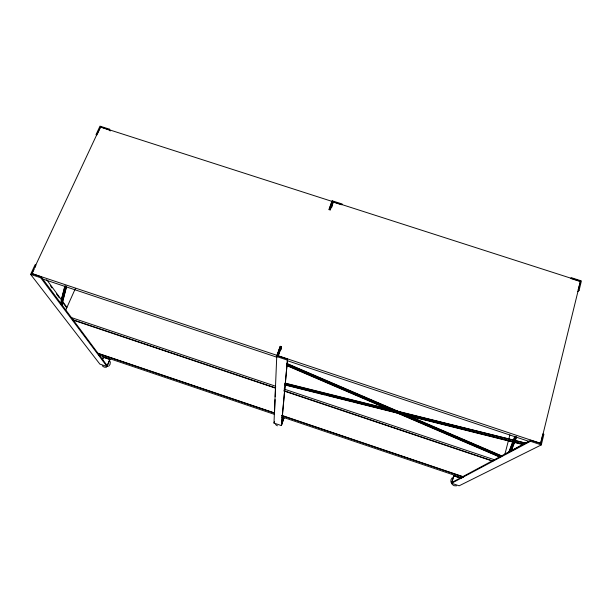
<?xml version="1.0" encoding="UTF-8"?>
<svg xmlns="http://www.w3.org/2000/svg" width="612" height="612" viewBox="0 0 612 612"><rect width="100%" height="100%" fill="white"/><g stroke="black" fill="none" stroke-linecap="round" stroke-linejoin="round"><path stroke-width="0.92" d="M450.922 482.248L450.937 479.877L452.115 477.903M62.271 305.602L62.439 302.695L66.494 286.974M282.216 417.606L283.861 418.31L281.352 425.585L273.992 423.091L276.739 356.559L280.319 346.514L281.329 346.851L281.16 349.689M274.558 411.983L275.079 399.598M275.201 396.737L275.561 388.161L72.996 320.061M281.436 347.998L281.512 346.713L280.174 346.27L276.938 355.343L276.853 357.194L42.756 279.018M280.135 346.912L277.175 356.299M281.352 425.585L287.541 359.068L278.1 355.916L281.329 346.851M281.597 424.873L287.541 359.068M331.497 203.544L331.872 201.34L100.406 126.914L31.816 273.518L41.119 276.808L107.337 365.861M331.803 203.635L332.278 200.828L342.139 203.995L341.833 204.859M332.278 205.754L332.928 201.998L340.945 204.569M332.89 203.215L333.142 201.753L580.436 281.275L540.74 443.409L530.726 440.257L451.794 482.524M540.511 443.524L542.852 433.969L543.9 434.313L541.306 444.901L459.138 485.806L451.595 483.251L453.66 475.731L460.453 478.026M577.713 291.603L579.105 290.31L581.4 280.923L571.21 277.649L570.981 278.552L579.357 281.245M451.595 483.251L530.474 441.283L530.726 440.257M61.185 300.27L64.757 286.393M65.109 285.705L60.818 302.374L62.439 302.695L61.804 303.935M65.974 285.995L61.682 302.665L61.192 304.141L60.611 303.95L61.231 303.736M62.325 302.443L61.192 304.141L62.424 303.72L62.325 302.443L66.379 286.73M504.9 454.272L509.873 434.933M451.962 482.432L453.821 475.639M281.604 424.743L283.876 418.172M273.992 423.091L274.558 421.477M331.872 201.34L328.996 209.411L330.273 209.824L333.142 201.753M329.095 209.748L332.278 200.828M329.784 208.73L331.375 204.278M330.052 210.054L332.928 201.998M281.512 346.713L278.284 355.794L540.74 443.409M331.689 207.353L332.637 204.683M508.71 452.291L514.83 436.279M509.062 452.184L514.837 437.075M509.62 451.817L515.411 436.677M510.89 451.235L514.294 442.331M514.975 440.548L516.337 436.991M511.234 451.128L516.681 436.899M107.199 365.67L109.869 359.328L103.405 357.14L102.395 359.519M36.039 265.141L35.068 264.82L30.6 274.367L99.871 364.109L107.046 366.542L109.869 359.328M102.533 359.711L103.543 357.332L102.28 355.61M65.507 310.59L75.268 288.772M107.046 366.542L40.69 277.733L41.119 276.808M96.941 134.946L96.015 134.648L99.993 126.149L109.525 129.209L109.15 130.035L100.406 126.914M32.008 273.763L34.027 269.456M34.83 267.727L35.641 266.006M97.339 134.089L100.536 127.265M108.607 366.305L110.015 364.469L110.313 362.25L109.418 360.261M580.436 281.275L578.118 289.989L579.105 290.31M500.96 456.3L501.549 455.818L501.909 456.246L405.427 414.745M504.257 454.609L509.291 451.916M511.808 450.57L522.717 444.733M525.234 443.386L528.584 441.596M456.437 485.852L454.096 485.698L452.077 484.383M106.465 367.284L104.162 367.123L102.319 365.877M285.268 383.15L387.235 408.594M395.574 410.675L525.356 443.065L396.714 411.249M284.871 383.319L391.167 409.864M284.565 384.191L395.513 411.945M397.364 412.412L524.025 444.09M285.047 384.719L290.608 386.111M292.459 386.577L298.021 387.962M299.872 388.429L317.475 392.835M319.326 393.302L324.888 394.694M326.739 395.153L351.755 401.418M353.606 401.885L398.083 413.016M399.934 413.483L523.153 444.327M284.656 384.894L523 444.595M31.816 273.518L276.938 355.343M30.6 274.367L40.69 277.733M276.739 356.559L287.196 360.047M530.474 441.283L541.306 444.901M287.265 360.675L529.388 441.535M61.85 303.529L62.424 303.72M70.808 317.391L275.637 386.233L275.568 387.886L72.484 319.617M284.037 389.048L494.634 459.826M283.953 390.708L492.599 460.851M283.945 390.984L492.874 461.226M97.515 353.109L274.52 412.939M281.857 415.418L463.628 476.855M97.652 353.361L274.513 413.146M281.841 415.624L463.506 477.031M98.945 355.037L274.459 414.378M281.795 416.856L461.991 477.781M102.854 357.102L110.007 359.519M282.209 417.751L283.861 418.31M453.66 475.731L461.18 478.27M286.898 363.467L401.671 412.848M409.558 416.237L501.549 455.818M287.028 363.819L399.292 412.106M286.691 364.775L500.792 456.774M287.854 365.769L318.515 378.935M320.267 379.692L499.851 456.827M287.105 365.747L500.203 457.256M275.484 424.544L277.412 425.83M46.711 279.707L66.915 307.308M50.322 285.582L52.012 287.892M56.534 294.043L59.356 297.883M63.311 303.269L66.7 307.882M109.525 129.209L110.152 131.006"/></g></svg>
